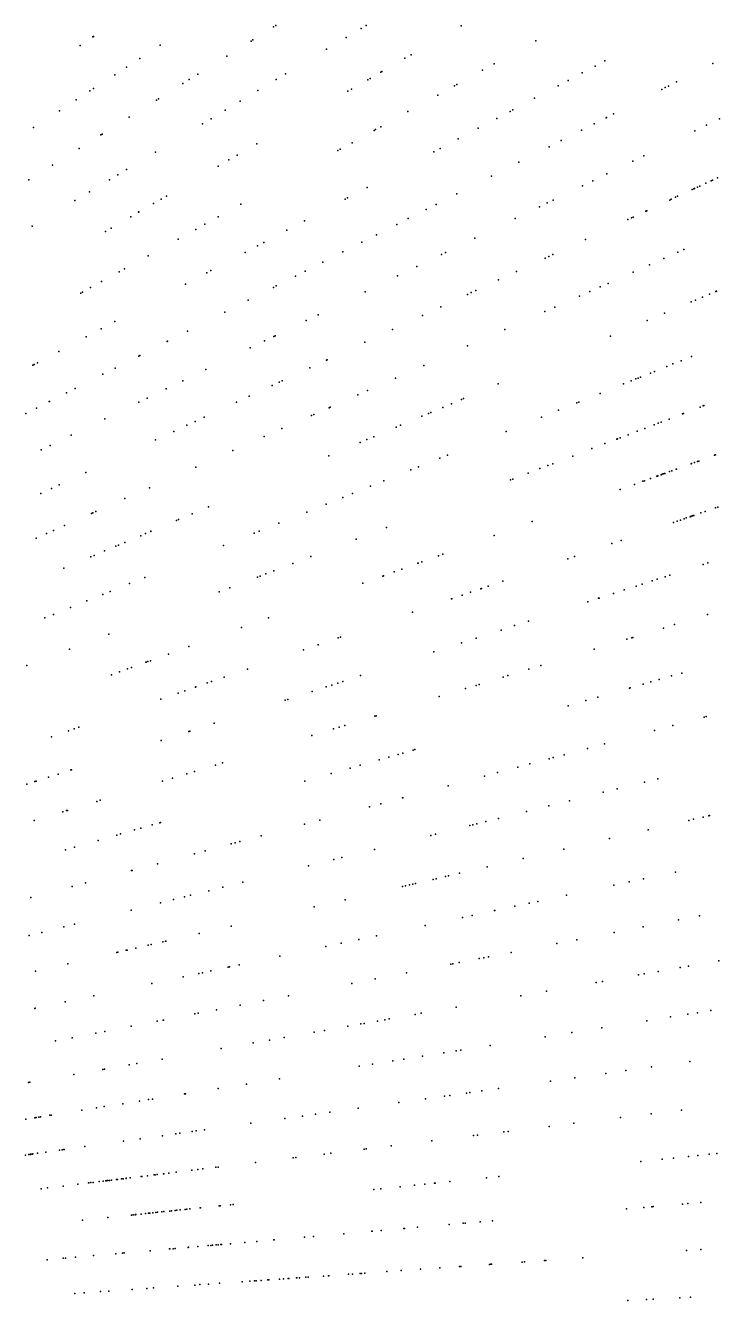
# Model space of a CAD drawing. Header units: metres. Extents: x -4327 to 4266, y -3886 to 3992.
# Drawn here: x 775.2 to 1043.2, y 52.8 to 544.8 of the extents above; entities that cross this region are included whole.
import ezdxf

# ---------------------------------------------------------------- set-up
doc = ezdxf.new("R2010")
doc.units = ezdxf.units.M

msp = doc.modelspace()

# ---------------------------------------------------------------- linework, layer by layer
for p in [(871.02, 544.27, 2500.8), (871.85, 544.79, 2483.9), (904.79, 543.65, 2484.85), (906.74, 544.82, 2464.03), (943.48, 544.72, 2470.45), (796.38, 537.16, 2472.18), (801.3, 540.48, 2471.48), (801.44, 540.58, 2456.1), (827.29, 537.25, 2454.98), (862.3, 538.83, 2491.23), (862.98, 539.25, 2489.29), (899.07, 540.22, 2465.41), (972.3, 538.95, 2495.05), (819.33, 532.08, 2442.9), (852.99, 533.01, 2479.77), (891.49, 535.66, 2470.77), (921.74, 532.17, 2468.03), (924.12, 533.54, 2481.82), (814.21, 528.75, 2486.44), (912.44, 526.8, 2454.15), (912.85, 527.03, 2462.65), (951.72, 527.55, 2489.58), (956.23, 530.05, 2475.57), (990.2, 526.5, 2455.52), (995.15, 529.13, 2467.8), (998.9, 531.13, 2466.41), (1040.55, 530.19, 2481.42), (809.71, 525.83, 2500.86), (835.99, 522.39, 2488.62), (838.48, 523.94, 2464.57), (841.82, 526.03, 2462.72), (871.98, 523.94, 2480.77), (875.62, 526.13, 2479.57), (907.4, 523.89, 2474.02), (908.33, 524.42, 2476.56), (940.9, 521.55, 2457.61), (941.74, 522.02, 2478.19), (980.87, 521.54, 2475.13), (984.74, 523.6, 2456.14), (1026.5, 523.03, 2465.35), (800.11, 519.6, 2483.3), (801.54, 520.53, 2463.61), (864.96, 519.72, 2468.46), (899.67, 519.43, 2460.43), (901.13, 520.27, 2471.93), (934.44, 517.97, 2477.44), (971.8, 516.72, 2463.02), (1020.84, 520.14, 2462.24), (1022.24, 520.86, 2490.44), (1023.44, 521.47, 2500.55), (788.32, 511.94, 2483.04), (794.86, 516.19, 2491.31), (825.77, 516, 2450.37), (826.55, 516.49, 2472.32), (852.31, 512.12, 2490.33), (858.1, 515.6, 2460.38), (963.4, 512.25, 2485.28), (815.29, 509.45, 2462.22), (843.62, 506.9, 2480.64), (846.89, 508.86, 2447.34), (922.9, 511.57, 2472.77), (957.2, 508.95, 2483.99), (962.3, 511.67, 2453.31), (994.83, 506.89, 2455.31), (999.41, 509.23, 2452.41), (999.54, 509.29, 2492.15), (1002.25, 510.67, 2513.53), (1043.16, 508.78, 2452.21), (778.34, 505.46, 2476.04), (804.29, 502.58, 2488.93), (804.83, 502.91, 2446.37), (909.82, 504.32, 2478.82), (910.42, 504.65, 2480.44), (912.36, 505.73, 2478.15), (950.05, 505.15, 2491.32), (989.94, 504.4, 2486.3), (1033.61, 504.13, 2489.19), (1038.18, 506.35, 2478.84), (795.99, 497.39, 2483.55), (864.57, 499.16, 2480.65), (896.68, 497.04, 2465.59), (901.3, 499.6, 2463.12), (935.35, 497.33, 2471.27), (942.32, 501.04, 2478.49), (977.39, 498.01, 2472.87), (982.05, 500.38, 2488.32), (825.42, 495.96, 2490.3), (853.76, 492.92, 2457.38), (856.92, 494.74, 2486.07), (895.84, 496.57, 2463.29), (932.85, 496.01, 2468.4), (965.69, 492.05, 2465), (1009.76, 492.49, 2495.8), (1014.01, 494.56, 2456.02), (785.72, 490.97, 2500.9), (810.84, 487.2, 2470.33), (814.26, 489.26, 2488.88), (849.59, 490.51, 2480.55), (999.69, 487.58, 2489.04), (776.57, 485.26, 2492.62), (807.7, 485.31, 2497.4), (907.14, 482.34, 2482.28), (955.12, 486.66, 2474.55), (990.32, 483.01, 2469.33), (994.23, 484.92, 2493.66), (1034.69, 482.48, -77.02), (1035.52, 482.87, -66.44), (1037.9, 483.98, -54.69), (1039.95, 484.94, 2476.59), (1040.4, 485.14, 2470.58), (1042.42, 486.09, -144.73), (794.27, 477.25, 2476.31), (800, 480.69, 2469.52), (827.62, 477.83, 2471.42), (829.65, 479, 2477.48), (898.6, 477.79, 2485.72), (899.5, 478.27, 2476.66), (941.78, 479.86, 2465.75), (978.9, 477.44, 2458.84), (1023.93, 477.47, -94.81), (1024.52, 477.74, -101.7), (1026.18, 478.52, -123.69), (1027, 478.9, -117.54), (1032.66, 481.54, 2502.02), (1033.2, 481.79, -116.99), (1033.55, 481.95, -90.69), (818.86, 472.77, 2497.77), (819.05, 472.88, 2449.78), (824.66, 476.12, 2470.59), (858.38, 475.81, 2489.53), (929.95, 473.84, 2471.94), (933.77, 475.78, 2493.47), (973.62, 474.87, 2460.06), (976.68, 476.36, 2478.77), (1014.66, 473.15, -115.51), (1014.94, 473.28, 2509.74), (1015.12, 473.36, -102.61), (815.87, 471.04, 2472.34), (844.48, 468.1, 2468.91), (849.66, 470.98, 2488.07), (882.93, 469.46, 2453.82), (918.53, 468.01, 2479.21), (923, 470.29, 2476.04), (964.28, 470.31, 2469.25), (1007.79, 469.94, 2466.7), (1009.15, 470.57, -97.72), (1009.81, 470.88, 2478.85), (777.8, 467.35, 2478.36), (806.07, 465.39, 2454.71), (808.27, 466.65, 2469.52), (840.96, 466.15, 2486.57), (876.15, 465.86, 2469.6), (910.8, 464.08, 2477.39), (948.74, 462.73, 2469.89), (834.23, 462.42, 2490.87), (864.83, 459.84, 2445.38), (867.2, 461.1, 2491.39), (905.11, 461.18, 2481.1), (991.37, 462.28, 2473.15), (991.39, 462.29, 2455.08), (1029.45, 458.34, 2499.74), (822.57, 455.96, 2468.14), (859.98, 457.26, 2482.52), (890.09, 453.52, 2462.86), (897.77, 457.44, 2460.97), (935.86, 456.45, 2458.6), (937.32, 457.16, 2481.25), (975.89, 455.07, 2448.98), (977.22, 455.68, 2481.63), (978.79, 456.42, 2445.39), (1021.67, 454.88, 2448.7), (1027.1, 457.3, 2494.05), (811.35, 449.74, 2470.85), (813.46, 450.91, 2497.97), (845.22, 449.41, 2487.68), (846.74, 450.22, 2484.07), (879.49, 448.12, 2445.02), (883.23, 450.03, 2494.51), (918.86, 448.16, 2473.83), (926.3, 451.79, 2470.93), (964.8, 449.89, 2468.49), (1009.8, 449.59, 2466.38), (1016.15, 452.42, 2481.89), (800.38, 443.66, 2461.92), (804.57, 445.98, 2474.81), (836.97, 445.03, 2467.43), (837.04, 445.06, 2475.7), (870.93, 443.76, 2475.51), (872.02, 444.31, 2482.55), (957.89, 446.67, 2469.32), (997.15, 443.96, 2453.4), (1000.2, 445.32, 2464.5), (796.56, 441.54, 2462.48), (797.24, 441.92, 2464.59), (861.19, 438.8, 2471.48), (906.32, 442.04, 2455.24), (945.87, 441.07, 2460.56), (947.33, 441.75, 2498.41), (949.1, 442.57, 2495.42), (989.11, 440.38, 2462.48), (993.07, 442.14, 2487.06), (1032.2, 438.14, 2483.86), (1033.92, 438.87, 2484.39), (1036.58, 440, 2451.48), (1039.3, 441.16, 2472.12), (1041.76, 442.2, 2492.34), (1041.95, 442.28, 2492.79), (852.19, 434.21, 2493.62), (888.21, 433.21, 2486.84), (935.61, 436.28, 2478.88), (975.69, 434.4, 2454.45), (979.55, 436.12, 2475.23), (1021.96, 433.8, 2466.39), (809.78, 430.57, 2488.1), (883.53, 430.93, 2481.65), (928.46, 432.95, 2475.12), (1015.23, 430.94, 2460.9), (798.64, 424.64, 2474.62), (804.42, 427.72, 2479.95), (837.74, 426.85, 2467.43), (867.55, 423.13, 2464.2), (871.1, 424.86, 2462.38), (871.6, 425.11, 2495.72), (916.91, 427.56, 2490.34), (960.23, 427.52, 2485.65), (1001.09, 424.94, 2448.05), (788.09, 419.03, 2462.74), (829.94, 422.88, 2501.72), (830.08, 422.95, 2489.65), (861.93, 420.39, 2484.07), (906.26, 422.6, 2480.8), (945.91, 421.15, 2474.88), (778.08, 413.71, 2503.69), (778.57, 413.97, 2453.88), (779.85, 414.66, 2466.37), (818.95, 417.27, 2493.49), (819.34, 417.47, 2473.87), (891.46, 415.7, 2467.42), (891.69, 415.8, 2487.76), (929.01, 413.62, 2476.06), (1025.17, 414.2, 2463.5), (1028.34, 415.48, 2460.32), (1032.34, 417.09, 2498.93), (805.13, 410.24, 2484.79), (809.84, 412.63, 2490.85), (844.88, 412.07, 2475), (884.96, 412.66, 2461.12), (918.03, 408.73, 2462.07), (1010.85, 408.41, -99.28), (1010.89, 408.43, 2468.71), (1011.78, 408.79, -84.39), (1012.7, 409.16, -77.87), (1016.49, 410.69, -104.06), (1018.05, 411.32, -77.68), (1022.79, 413.23, -79.86), (794.46, 404.8, 2464.41), (829.58, 404.62, 2458.44), (835.94, 407.72, 2497.97), (870.48, 405.91, 2448.08), (873.18, 407.17, 2463.56), (874.38, 407.73, 2490.94), (907.21, 403.92, 2491.11), (957.7, 406.52, 2498.27), (1006.16, 406.51, 2493.88), (1009.04, 407.68, -114.08), (784.42, 399.68, 2458.37), (784.55, 399.75, 2506.06), (791.02, 403.04, 2466.33), (818.96, 399.43, 2484.43), (822.27, 401.05, 2477.75), (856.69, 399.48, 2488.79), (861.6, 401.77, 2486.72), (903.49, 402.26, 2480.89), (939.65, 398.86, 2470.13), (943.53, 400.5, 2476.51), (944.36, 400.86, 2490.2), (988.12, 399.23, 2471.25), (988.8, 399.5, 2476.65), (997.13, 402.87, 2449.57), (775.34, 395.06, 2502.79), (779.49, 397.17, 2464.06), (844.28, 393.69, 2501.95), (885.66, 394.32, 2499.04), (886.54, 394.71, 2477.47), (892.43, 397.34, 2470.09), (892.87, 397.53, 2463.45), (928.28, 394.03, 2463.05), (930.85, 395.12, 2477.57), (931.67, 395.47, 2495.3), (936.34, 397.45, 2507.81), (974.43, 393.69, 2459.09), (980.97, 396.34, 2498.2), (1028.92, 394.97, -106.43), (1029.27, 395.1, -52.66), (1035.74, 397.58, -54.2), (1036.91, 398.03, -42.73), (1037.16, 398.13, -42.13), (805.82, 393.02, 2469.54), (837.51, 390.54, 2486.06), (840.72, 392.04, 2458.57), (874.26, 389.25, 2486.98), (918.31, 389.8, 2482.82), (920.07, 390.55, 2483.67), (1014.27, 389.34, -88.19), (1017.95, 390.75, -92.1), (1019.5, 391.35, 2469.03), (1020.64, 391.79, -93.54), (1023.7, 392.96, -96.24), (792.86, 386.7, 2459.06), (825.49, 384.93, 2483.49), (832.48, 388.19, 2496.11), (867.4, 386.19, 2447.53), (904.43, 383.91, 2476.46), (907, 385, 2475.62), (909.7, 386.14, 2471.22), (960.83, 388.2, 2469.37), (1003.51, 385.21, -107.35), (1003.7, 385.29, -102.63), (1003.83, 385.33, -83.74), (1004.82, 385.71, -86.18), (1007.95, 386.92, 2459.18), (1011.37, 388.23, -98.05), (781.35, 381.09, 2487.2), (784.75, 382.75, 2489.32), (855.28, 380.8, 2497.81), (938.16, 379.04, 2494.6), (993.93, 381.53, 2479.88), (998.95, 383.46, -150.08), (1041.27, 378.99, -50.5), (1041.64, 379.12, 2480.59), (840.94, 374.41, 2476.45), (892.33, 378.77, 2447.25), (927.01, 374.54, 2484.36), (935.21, 377.85, 2494.54), (976.94, 375.01, 2489.78), (978.8, 375.72, 2456.9), (986.53, 378.69, 2483.81), (1032.27, 375.71, 2491.04), (1032.35, 375.74, -68.7), (1032.37, 375.75, -59.68), (1033.55, 376.18, -95.32), (1034.72, 376.61, 2467.73), (1035.12, 376.75, 2465.07), (798.57, 372.38, 2477.48), (913.54, 369.09, 2471.6), (924.06, 373.35, 2484.29), (962.51, 369.47, 2464.27), (963.32, 369.78, 2477.73), (969.32, 372.09, 2462.84), (973.86, 373.83, 2474.35), (1014.22, 369.14, -106.01), (1016.46, 369.96, 2471.12), (1019, 370.89, 2477.31), (1019.16, 370.94, 2463.04), (1019.31, 371, -70.21), (1020.63, 371.48, -63.76), (1020.63, 371.48, -67.92), (1020.66, 371.49, -67.32), (1021.01, 371.62, -109.11), (1021.46, 371.78, 2450.47), (1021.97, 371.97, -56.1), (1022.01, 371.98, -113.41), (1023.87, 372.66, -68.73), (1023.88, 372.66, -111.22), (1024.77, 372.99, 2462.04), (1026.43, 373.59, 2473.29), (1026.56, 373.64, -62.93), (781.2, 364.28, 2470.44), (785.27, 366.18, 2487.68), (788.21, 367.55, 2470.91), (823.07, 366.45, 2473.26), (901.47, 364.22, 2466.27), (908.45, 367.04, 2473.51), (1004.83, 365.73, 2457.43), (1010.4, 367.76, -103.83), (1013.6, 368.92, -110.1), (813.58, 362.23, 2469.85), (891.37, 360.14, 2462.22), (897.79, 362.73, 2496.01), (800.74, 356.51, 2464.52), (801.2, 356.72, 2487.42), (802.34, 357.23, 2490.95), (839.58, 356.38, 2503.8), (845.9, 359.06, 2493.03), (883.79, 357.07, 2489.24), (1029.5, 354.49, -92.57), (1030.35, 354.78, -93.84), (1031.81, 355.28, -93.37), (1032.07, 355.37, -69.45), (1032.28, 355.44, -61.7), (1032.68, 355.58, -74.88), (1033.04, 355.7, -50.99), (1033.22, 355.77, -52.19), (1035.94, 356.7, 2480.83), (1037.64, 357.29, -102.95), (1041.55, 358.63, -69.49), (1042.45, 358.95, -70.15), (786.1, 350, 2474.92), (790.33, 351.88, 2475.17), (823.58, 349.59, 2472.87), (823.68, 349.63, 2481.6), (833.53, 353.81, 2473.19), (834.27, 354.13, 2479.56), (865.47, 349.67, 2457.71), (873.08, 352.75, 2467.15), (914.62, 351.09, 2485.11), (970.85, 353.36, 2492.35), (1025.35, 353.06, -93.98), (1026.83, 353.57, 2473.6), (1028.07, 353.99, -103.8), (779.34, 346.98, 2475.37), (783.36, 348.77, 2514.83), (813.64, 345.37, 2464), (819.72, 347.95, 2503.86), (821.61, 348.75, 2462.74), (863.58, 348.91, 2484.93), (902.95, 346.61, 2477.13), (956.15, 348.01, 2473.65), (1001.61, 344.88, 2482.42), (1005.24, 346.13, 2495.19), (800.46, 339.77, 2474.93), (801.8, 340.34, 2470.44), (805.8, 342.04, 2491.44), (810.16, 343.89, 2466.15), (811.2, 344.34, 2486.45), (851.67, 344.1, 2467.04), (885.35, 339.85, 2484.67), (934.68, 340.2, 2487.24), (936.4, 340.82, 2480.04), (987.2, 339.92, 2469.07), (790.08, 335.37, 2464.3), (878.5, 337.22, 2489.87), (920.46, 335.02, 2449.4), (926.68, 337.28, 2489.55), (926.77, 337.32, 2489.78), (928.27, 337.86, 2474.08), (984.6, 339.03, 2458.83), (1036.81, 336.88, -94.48), (1038.66, 337.48, -92.25), (1038.7, 337.49, -94.65), (821.35, 331.85, 2499.41), (864.83, 331.98, 2475.61), (865.8, 332.35, 2449.84), (868.05, 333.21, 2497.27), (871.09, 334.38, 2489.38), (913.2, 332.38, 2465.11), (913.49, 332.48, 2469.83), (917.53, 333.95, 2480.76), (959.54, 330.4, 2486.37), (959.57, 330.41, 2482.58), (1017.12, 330.48, -98.56), (1019.1, 331.13, -100.52), (1022.16, 332.12, -95.51), (1024.02, 332.72, -90.36), (805.07, 325.27, 2479.88), (807.88, 326.4, 2479.88), (815.45, 329.46, 2485.75), (849.97, 326.27, 2457.53), (854.09, 327.86, 2477.75), (905.46, 329.56, 2455.99), (943.83, 324.99, 2472.61), (947.05, 326.1, 2477.16), (951, 327.46, 2471.96), (951.24, 327.54, 2476.45), (953.87, 328.45, 2487.19), (1002.18, 325.63, 2473.11), (1006.4, 327, 2472.3), (1010.96, 328.48, 2479.77), (1013.25, 329.22, 2492.88), (792.59, 320.23, 2511.51), (798.87, 322.76, 2482.48), (939.71, 323.57, 2501.02), (939.83, 323.61, 2473.77), (992.3, 322.42, 2459.87), (992.39, 322.45, 2460.1), (996.49, 323.78, 2474.02), (996.75, 323.86, 2470.92), (782.67, 316.22, 2506.95), (785.99, 317.56, 2468.5), (869.02, 316.3, 2500.46), (924.67, 318.39, 2480.69), (969.43, 314.99, 2509.1), (1038.51, 317.5, 2455.31), (858.63, 312.52, 2487.22), (958.83, 311.54, 2501.21), (964.06, 313.24, 2495.21), (1021.55, 312.32, 2469.62), (1025.83, 313.63, 2494.91), (807.41, 309.93, 2487.44), (838.36, 305.14, 2495.57), (888.28, 305.86, 2477.62), (896.01, 308.52, 2478.78), (896.8, 308.79, 2493.18), (943.51, 306.57, 2480.74), (949.28, 308.44, 2480.19), (1007.36, 307.98, 2475.99), (1009.29, 308.57, 2462.08), (1009.66, 308.68, 2474.15), (792.17, 304.09, 2462.14), (830.45, 302.26, 2472.03), (882.59, 303.9, 2453.69), (932.93, 303.13, 2460.68), (994.74, 304.12, 2459.86), (775.79, 297.8, 2476.82), (811.58, 295.39, 2466.67), (814.68, 296.52, 2476.11), (816.13, 297.05, 2484.84), (821.76, 299.1, 2463.11), (821.84, 299.13, 2484.83), (822.48, 299.36, 2460.99), (823.46, 299.71, 2502.77), (860.91, 296.44, 2491.06), (969.58, 296.43, 2484.06), (974.12, 297.82, 2480.22), (808.43, 294.24, 2465.72), (845.42, 291.1, 2483.97), (847.06, 291.67, 2467.66), (851.98, 293.36, 2482), (893.51, 290.32, 2485.89), (895.79, 291.06, 2475.89), (897.69, 291.68, 2489.31), (904.61, 293.93, 2496.17), (950.37, 290.56, 2473.31), (959.6, 293.38, 2477.77), (961.43, 293.94, 2478.62), (1013.64, 290.66, 2467.36), (1016.7, 291.54, 2482.31), (1019.91, 292.46, 2464.02), (1024.6, 293.8, 2479.07), (1028.59, 294.94, 2477.55), (834.16, 287.23, 2463.54), (836.79, 288.13, 2510.05), (840.82, 289.52, 2457.82), (840.99, 289.58, 2462.54), (885.9, 287.85, 2472.88), (891.35, 289.62, 2475.79), (934.96, 285.85, 2479.99), (945.13, 288.96, 2487.08), (949.17, 290.19, 2474.08), (996.14, 285.64, 2469.37), (1008.37, 289.14, 2469.43), (1008.7, 289.24, 2496.69), (827.43, 284.91, 2494.98), (875.48, 284.46, 2451.89), (876.5, 284.79, 2450.69), (984.68, 282.35, 2463.52), (991.6, 284.34, 2480.83), (848.14, 275.58, 2503.14), (910.11, 278.25, 2477.23), (910.6, 278.4, 2486.67), (1037.26, 277.93, 2471.54), (1037.95, 278.12, 2495.48), (791.89, 272.67, 2487.28), (794.05, 273.41, 2476.21), (795.81, 274.02, 2499.6), (838.24, 272.36, 2495.42), (838.62, 272.49, 2483.61), (885.78, 270.81, 2467.1), (894.11, 273.36, 2477.98), (896.33, 274.04, 2480.04), (898.46, 274.69, 2461.55), (1018.1, 272.8, 2488.76), (1025.14, 274.69, 2490.82), (785.24, 270.38, 2461.95), (827.66, 268.92, 2476.81), (992.24, 265.87, 2493.44), (998.74, 267.61, 2467.63), (911.79, 261.45, 2481.12), (915.45, 262.5, 2446.96), (919.07, 263.54, 2476.6), (920.86, 264.05, 2493.57), (924.87, 265.2, 2492.23), (925.55, 265.4, 2469.97), (977.35, 261.88, 2475.17), (978.97, 262.31, 2483.13), (983.17, 263.44, 2482.16), (787.81, 255.98, 2482.44), (792.69, 257.56, 2502.34), (792.95, 257.64, 2494.08), (837.49, 256.05, 2466.65), (840.51, 256.97, 2505.83), (848.59, 259.44, 2482.15), (851.26, 260.26, 2481.42), (893.29, 256.15, 2479.31), (900.64, 258.25, 2479.11), (904.46, 259.35, 2489.63), (957.45, 256.55, 2463.03), (965.36, 258.67, 2467.81), (969.92, 259.89, 2464), (775.76, 252.06, 2471.37), (775.76, 252.06, 2471.37), (778.79, 253.05, 2485.59), (779.38, 253.24, 2469.32), (784.1, 254.77, 2484.27), (828.19, 253.2, 2495.23), (832.05, 254.38, 2454.87), (883.12, 253.23, 2459.25), (938.37, 251.44, 2492.09), (952.43, 255.2, 2465.65), (1014.14, 252.85, 2482.99), (1019.31, 254.14, 2488.06), (920.76, 246.72, 2497.52), (920.9, 246.76, 2461.57), (998.31, 248.91, 2462.99), (1003.64, 250.24, 2472.35), (789.72, 241.44, 2483.82), (791.08, 241.86, 2488.09), (791.4, 241.96, 2466.62), (802.75, 245.42, 2497.45), (804.04, 245.82, 2483.54), (908.06, 243.31, 2499.83), (912.38, 244.47, 2495.2), (968.66, 241.51, 2480.65), (977.28, 243.66, 2487.04), (985.3, 245.66, 2499.61), (778.6, 238.04, 2471.34), (824.19, 236.33, 2461.71), (827.04, 237.15, 2470.21), (827.35, 237.24, 2488.62), (882.99, 236.6, 2509.43), (888.9, 238.18, 2475.75), (947.9, 236.34, 2493.99), (949.48, 236.73, 2494.16), (952.97, 237.6, 2463.7), (957.87, 238.82, 2464.65), (1031.27, 238.09, 2454.26), (1033.06, 238.5, 2473.34), (1036.81, 239.37, 2471.14), (1038.99, 239.87, 2472.62), (1039.24, 239.93, 2469.52), (810.44, 232.39, 2503.87), (811.97, 232.83, 2468.47), (817.38, 234.38, 2467.34), (819.83, 235.08, 2492.36), (866.28, 232.12, 2483), (931.72, 232.31, 2475.27), (933.47, 232.74, 2475.91), (946.73, 236.05, 2459.26), (1015.57, 234.46, 2479.87), (790.71, 226.73, 2469.61), (794.21, 227.73, 2480.52), (803.3, 230.34, 2490.8), (854.61, 228.99, 2474.85), (856.16, 229.41, 2475.08), (857.95, 229.89, 2471.76), (909.94, 226.87, 2502.02), (983.08, 226.96, 2495.24), (1000.72, 231.04, 2462.4), (840.49, 225.21, 2463.6), (844.54, 226.29, 2462.64), (894.29, 222.97, 2492.02), (897.33, 223.73, 2479.66), (967.32, 223.32, 2478.57), (816.21, 218.7, 2514.04), (816.47, 218.77, 2492.31), (826.14, 221.36, 2494.97), (884.45, 220.52, 2464.59), (938.54, 216.68, 2491), (942.77, 217.66, 2494.15), (953.43, 220.12, 2470.26), (1026.14, 218.11, 2496), (793.21, 212.54, 2497.19), (798.39, 213.93, 2495.16), (851.36, 212.27, 2475.61), (859.18, 214.22, 2489.73), (920.82, 212.59, 2492.35), (921.97, 212.85, 2458.98), (923.46, 213.2, 2470.98), (924.79, 213.51, 2490.8), (925.82, 213.74, 2469.24), (932.57, 215.3, 2475.15), (933.77, 215.58, 2494.5), (937.39, 216.41, 2491.99), (1002.41, 213.07, 2479.84), (1008.27, 214.31, 2478.98), (1013.82, 215.49, 2488.81), (777.27, 208.27, 2469.71), (832.42, 207.54, 2489.32), (836.62, 208.59, 2466.91), (838.98, 209.18, 2508.93), (845.98, 210.93, 2485.78), (898.67, 207.47, 2477.12), (972.98, 206.81, 2467.82), (984.09, 209.17, 2484.26), (816.09, 203.48, 2475.52), (827.39, 206.29, 2496.38), (886.64, 204.7, 2460.37), (956.24, 203.26, 2452.32), (956.4, 203.29, 2480.23), (964.17, 204.94, 2492.41), (969.67, 206.11, 2490.72), (790.04, 196.98, 2489.74), (794.11, 197.99, 2502.57), (854.63, 197.31, 2487.65), (929.47, 197.56, 2453.41), (943.99, 200.65, 2467.75), (947.66, 201.43, 2481.32), (1013.65, 197.03, 2464.4), (1027.31, 199.69, 2482.42), (1035.47, 201.27, 2464.49), (776.68, 193.65, 2475.03), (781.58, 194.87, 2486.01), (842.31, 194.46, 2473.28), (903.93, 192.14, 2502.84), (910.79, 193.59, 2492.5), (988.04, 192.05, 2501.06), (1002.48, 194.86, 2517.77), (810.56, 187.13, 2502.08), (810.91, 187.21, 2467.16), (814.11, 187.95, 2481.36), (814.55, 188.05, 2500.72), (817.83, 188.81, 2479.28), (822.55, 189.9, 2516.16), (823.72, 190.17, 2479.33), (828.22, 191.21, 2497.31), (829.31, 191.46, 2514.09), (829.39, 191.48, 2496.37), (891.13, 189.41, 2492.47), (897.1, 190.68, 2488.1), (962.67, 187.12, 2471.81), (980.34, 190.56, 2501.24), (791.65, 182.77, 2489), (857.68, 182.31, 2469.71), (873.41, 185.65, 2467.93), (939.41, 182.6, 2486.98), (940.22, 182.76, 2485.05), (942.7, 183.24, 2483.54), (950.33, 184.73, 2491.52), (952.2, 185.09, 2492.39), (953.92, 185.42, 2472.92), (1042.89, 183.89, 2474.14), (779.07, 179.86, 2476.89), (836.05, 177.71, 2480.1), (842.18, 179.01, 2498.3), (843.58, 179.31, 2476.11), (846.79, 179.99, 2459.59), (853.47, 181.41, 2487.67), (853.95, 181.51, 2506.56), (922.34, 179.29, 2457.77), (1011.89, 178.42, 2482.51), (1014.07, 178.81, 2484.03), (1019.54, 179.77, 2497.43), (1027.99, 181.26, 2461.02), (1031.19, 181.83, 2502.79), (824.05, 175.16, 2466.33), (901.17, 175.17, 2465.64), (910.24, 176.93, 2473.93), (995.59, 175.55, 2457.7), (997.95, 175.97, 2478.87), (790.54, 168.03, 2494.33), (801.64, 170.39, 2501.41), (867.06, 168.54, 2500.84), (876.8, 170.43, 2507.14), (966.42, 170.41, 2485.27), (976.34, 172.15, 2486.93), (778.8, 165.54, 2480.34), (778.99, 165.58, 2490.26), (840.61, 163.4, 2498.05), (841.94, 163.66, 2497.58), (848.92, 165.01, 2491.69), (858.1, 166.8, 2496.64), (925.62, 163.21, 2478.79), (928.02, 163.64, 2477.06), (941.44, 166, 2496.48), (1030.94, 163.28, 2502.55), (1034.71, 163.88, 2462.41), (1039.78, 164.69, 2485.76), (816.01, 158.62, 2464.32), (826.1, 160.58, 2476.94), (828.37, 161.02, 2479.32), (828.53, 161.05, 2479.79), (899.68, 158.64, 2486.75), (904.71, 159.53, 2509.11), (906.01, 159.75, 2495.84), (911.08, 160.65, -196.38), (914.02, 161.17, 2468), (915.66, 161.46, 2505.55), (997.72, 158.02, 2498.25), (1015.04, 160.77, 2482.98), (1024.29, 162.23, 2471.22), (786.88, 152.95, 2469.4), (793.31, 154.2, 2471.21), (802.35, 155.96, -152.64), (805.87, 156.65, 2482.79), (869.4, 153.3, 2460.95), (875.12, 154.31, 2464.44), (886.7, 156.35, 2475.87), (890.67, 157.05, 2499.67), (975.86, 154.56, 2474.54), (986.16, 156.19, 2484.91), (850.78, 150.02, 2480.36), (863.18, 152.2, 2490.25), (936.73, 148.36, 2488.93), (941.45, 149.11, 2505.57), (943.3, 149.4, 2453.95), (954.64, 151.2, 2471.48), (815.22, 143.74, 2485.26), (818.17, 144.27, 2494.28), (828.01, 146, 2497), (903.99, 143.18, 2487.19), (909.21, 144, 2488.97), (917.03, 145.24, 2489.5), (921.33, 145.92, 2460.09), (928.45, 147.05, 2487.29), (928.47, 147.06, 2495.57), (1016.91, 142.92, 2484.92), (1031.64, 144.99, 2493.9), (793.89, 139.98, 2511.29), (805.16, 141.97, 2472.59), (805.68, 142.06, 2515.56), (873.27, 138.31, 2481.71), (987.26, 138.75, 2481.2), (999.25, 140.44, 2491.68), (1007.05, 141.53, 2472.26), (776.38, 136.9, 2474.45), (776.96, 137, 2471.64), (849.66, 134.57, 2482.95), (860.56, 136.3, 2471.15), (945.45, 132.87, 2485.16), (946.79, 133.06, 2484.64), (951.42, 133.71, 2468.63), (957.8, 134.61, 2493.21), (977.9, 137.43, 2477.17), (812.76, 128.73, 2475.04), (819.22, 129.75, 2494.73), (822.72, 130.31, 2478.26), (824.33, 130.56, 2501.18), (836.64, 132.51, 2466.61), (836.98, 132.56, 2516.66), (919.38, 129.21, 2493.52), (929.7, 130.66, 2513.11), (937.01, 131.69, 2454.96), (939.04, 131.97, 2480.42), (778.86, 123.36, -51.47), (779.4, 123.44, -31.65), (780.4, 123.6, -50.71), (781.03, 123.7, -39.5), (781.09, 123.71, -62.02), (784.61, 124.27, -54.46), (785.21, 124.37, 2481.25), (796.93, 126.22, 2499.49), (802.59, 127.12, 2471.07), (805.67, 127.61, 2508.19), (875.37, 123.03, 2485.49), (882.21, 123.99, 2462.29), (887.18, 124.69, -178.46), (892.76, 125.47, 2470.65), (903.73, 127.01, 2484.17), (1004.88, 123.38, 2472.77), (1016.73, 124.84, 2490.3), (1028.44, 126.28, 2491.91), (775.33, 122.8, -2.35), (841.18, 118.22, 2477.95), (844.33, 118.66, 2491.66), (862.23, 121.18, 2469.5), (977.37, 120.01, 2478.02), (986.94, 121.18, 2482.52), (813.02, 114.26, 2515.14), (819.57, 115.18, 2521.39), (828.14, 116.39, 2465.8), (833.24, 117.1, 2498.89), (834.79, 117.32, 2476.72), (839.59, 118, 2504.38), (932.16, 114.45, 2452.58), (948.17, 116.42, 2478.52), (948.17, 116.42, 2470.48), (949.75, 116.61, 2494.79), (959.88, 117.86, 2505.06), (961.62, 118.07, 2497.41), (775.24, 108.95, 2466.49), (776.58, 109.14, 7.91), (776.99, 109.2, -24.19), (777.11, 109.22, -0.64), (777.35, 109.25, -3.21), (777.78, 109.31, 10.92), (778.1, 109.35, -1.93), (779.92, 109.61, -42.78), (783.06, 110.05, 2472.64), (788.4, 110.8, -70.31), (789.45, 110.95, -75.23), (790.08, 111.04, -58.63), (790.11, 111.04, -54.7), (798.2, 112.18, 2487.67), (890.53, 109.34, 2467.17), (893.16, 109.67, 2474.46), (906, 111.24, 2488.89), (906.7, 111.33, 2495.02), (916.38, 112.52, 2500.5), (1031.18, 108.38, 2466.96), (1034.83, 108.77, 2490.9), (1039.17, 109.22, 2482.3), (1042.15, 109.53, 2481.84), (841.77, 103.36, -70.24), (843.66, 103.59, 2497.31), (843.75, 103.6, 2511.01), (848.78, 104.22, 2507.96), (849.65, 104.32, 2501.59), (864.03, 106.09, 2473.27), (878.61, 107.88, 2493.27), (879.62, 108, 2453.61), (1012.82, 106.45, 2468.15), (1021, 107.31, 2484.23), (1025.44, 107.78, 2475.88), (803.73, 98.69, 63.51), (805.18, 98.86, 78.34), (806.27, 99, 91.88), (806.42, 99.02, 45.47), (806.8, 99.06, 62.41), (807.09, 99.1, 58.42), (807.65, 99.17, 67.39), (808.43, 99.26, 45.14), (810.35, 99.5, 41.67), (810.48, 99.51, 26.51), (810.75, 99.55, 32.76), (812.33, 99.74, 10.94), (812.86, 99.81, 45.83), (813.01, 99.82, 14.97), (814.06, 99.95, 36.93), (814.1, 99.96, 29.76), (815.71, 100.16, 26.23), (819.94, 100.68, 25.92), (820.09, 100.69, -2.48), (822.29, 100.96, -7.46), (824.96, 101.29, -31.52), (825.13, 101.31, -39.25), (825.24, 101.33, -41.98), (826.04, 101.42, -20.66), (828.56, 101.73, 2470.26), (828.68, 101.75, -23.91), (830.53, 101.98, -34.93), (833.45, 102.34, -54.81), (839.49, 103.08, 2480.52), (939.01, 98.69, 2498.29), (953.18, 100.18, 2490.71), (957.95, 100.68, 2491), (781.26, 95.93, 2465.92), (783.76, 96.23, 2478.5), (789.82, 96.98, -74.65), (795.51, 97.68, 2482.84), (799.53, 98.17, 102.25), (799.7, 98.19, 94.69), (800.49, 98.29, 77.88), (801.43, 98.4, 92.67), (909.67, 95.61, 2477.28), (912.36, 95.89, 2476.28), (919.86, 96.68, 2475.88), (925.47, 97.27, 2462.27), (929.43, 97.69, 2485.09), (933.17, 98.08, 2474.58), (933.36, 98.1, 2503.89), (842.79, 88.58, -51.6), (849.96, 89.33, -60), (850.45, 89.39, 2481.28), (854.33, 89.79, 2492.63), (855.47, 89.91, -63.21), (1013.94, 88.71, 2470.55), (1017.03, 88.98, 2485.77), (1017.6, 89.03, 2487.16), (1028.92, 90.02, 2495.45), (1030.89, 90.19, 2504.1), (1035.94, 90.63, 2459.17), (797.24, 83.79, -70.79), (806.98, 84.82, 2467.51), (816.18, 85.78, 2491.05), (816.76, 85.85, 72.98), (817.54, 85.93, 56.81), (817.71, 85.94, 2486.59), (817.86, 85.96, 82.58), (819.89, 86.17, 31.27), (821.53, 86.35, 53.01), (822.77, 86.48, 39.51), (823, 86.5, 39.98), (823.29, 86.53, 26.42), (824.46, 86.65, 2470.89), (825.62, 86.78, 11.55), (826.2, 86.84, 1.13), (827.89, 87.02, 2499.26), (828.69, 87.1, 28.87), (830.92, 87.33, -1.14), (831.63, 87.41, 2501.43), (833, 87.55, 2478.55), (833.63, 87.62, -6.63), (834.93, 87.75, -19.46), (836.82, 87.95, -30.99), (837.52, 88.03, 2505.51), (838.66, 88.15, -19.09), (842.63, 88.56, -71.1), (1007.23, 88.12, 2473.32), (908.92, 79.52, 2491.97), (909.08, 79.53, 2488.19), (912.51, 79.83, 2497.58), (921.27, 80.6, 2500.46), (921.57, 80.63, 2509.68), (926.59, 81.07, 2461.1), (938.75, 82.13, 2477.06), (944.18, 82.6, 2487.29), (944.98, 82.67, 2489.39), (950.77, 83.18, 2500.55), (955.58, 83.6, 2496.83), (845.8, 74, 2494.47), (846.81, 74.09, 18.78), (847.4, 74.14, 2517.16), (847.48, 74.14, 22.04), (848.81, 74.26, -18.36), (849.68, 74.34, -10.93), (850.7, 74.43, -9.55), (850.88, 74.44, 14.21), (854.33, 74.74, 16.14), (859.87, 75.23, -43.58), (864.53, 75.64, -17.28), (871.06, 76.21, -84.92), (871.26, 76.23, -80.12), (882.89, 77.24, -75.83), (886.37, 77.55, 2454.99), (898.19, 78.58, 2470.89), (789.79, 69.1, 2465.15), (790.68, 69.18, 2477.2), (794.54, 69.51, 2484.63), (801.47, 70.12, 2487.64), (810.13, 70.88, 2514.52), (812.74, 71.11, 2503.94), (813.36, 71.16, 2505.84), (823.31, 72.03, 2467.79), (830.83, 72.69, 2476.86), (830.99, 72.7, 80.09), (832.27, 72.81, 79.76), (833.04, 72.88, 2474.52), (838.03, 73.32, 29.61), (838.22, 73.34, 2498.89), (841.77, 73.65, 54.69), (990.46, 69.26, 2490.64), (1030.39, 72.05, 2465.09), (1035.95, 72.44, 2463.3), (783.62, 68.56, 2468.97), (920.26, 64.35, 2465.3), (927.78, 64.88, 2485.44), (935.15, 65.39, 2484.53), (942.74, 65.92, 2492.35), (943.36, 65.97, 2493.98), (954.35, 66.73, 2498.34), (954.88, 66.77, 2499.75), (955.2, 66.79, 2488.38), (966.93, 67.61, 2486.5), (967.93, 67.68, 2493.09), (975.61, 68.22, 2488.74), (976.16, 68.26, 2474.28), (845.93, 59.15, 2504.85), (850.18, 59.45, 2481.74), (858.95, 60.06, 2516.25), (861.91, 60.27, 90.57), (863.69, 60.39, 2485.79), (864.28, 60.44, 2500.67), (866.27, 60.58, 89.6), (868.8, 60.75, 86.98), (868.89, 60.76, 65.92), (869.13, 60.78, 62.6), (873.25, 61.06, 57.14), (874.78, 61.17, 2491.43), (876.66, 61.3, 28.05), (876.92, 61.32, 17.98), (879.86, 61.53, 29.6), (880.04, 61.54, 23.34), (880.97, 61.6, 15.17), (883.51, 61.78, -12.32), (884.34, 61.84, -21.04), (890.25, 62.25, -11.93), (892.23, 62.39, -12.93), (892.28, 62.39, -22.69), (899.97, 62.93, -53.45), (901.42, 63.03, -83.78), (904.43, 63.24, -91.54), (904.96, 63.28, -44.32), (906.18, 63.37, -78.23), (914.72, 63.96, 2466.84), (794.25, 55.54, 2466.43), (797.93, 55.8, 2468.65), (804.2, 56.24, 2474.23), (807.36, 56.46, 2474.77), (816.46, 57.09, 2488.88), (822.11, 57.49, 2487.8), (824.64, 57.66, 2490.91), (834.05, 58.32, 2510.17), (840.56, 58.78, 2506.93), (842.56, 58.92, 2508.37), (1007.74, 52.81, 2495.7), (1014.94, 53.19, 2478.46), (1017.5, 53.33, 2504.15), (1027.81, 53.87, 2486.67), (1031.98, 54.08, 2473.83)]:
    msp.add_point(p)

doc.saveas('drawing.dxf')
